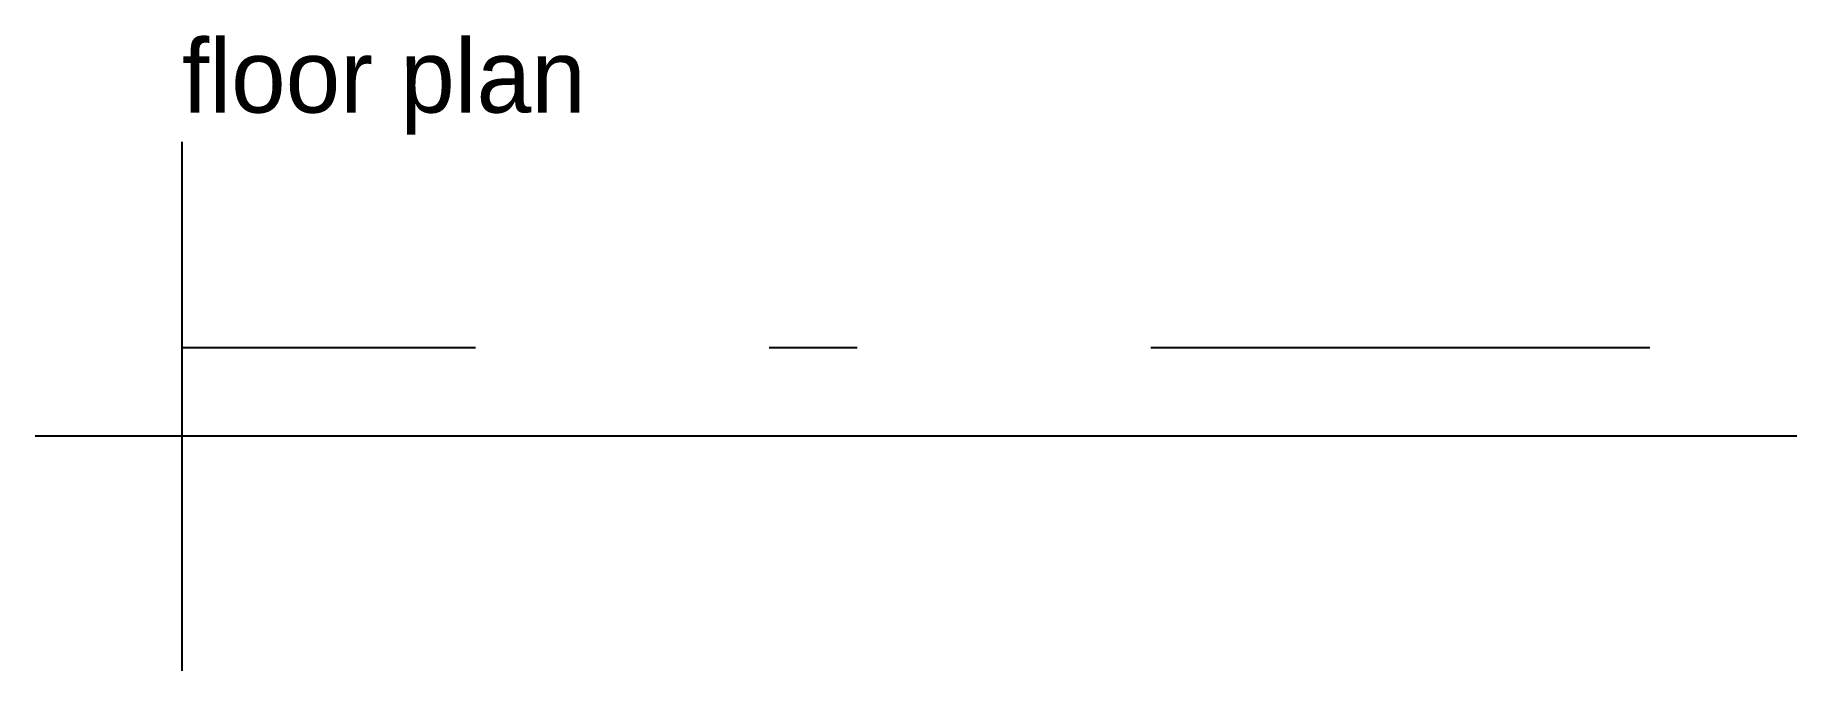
# Model space of a CAD drawing. Header units: metres. Extents: x -500 to 5500, y -800 to 1363.
import ezdxf

# ---------------------------------------------------------------- set-up
doc = ezdxf.new("R2010")
doc.units = ezdxf.units.M

msp = doc.modelspace()

# ---------------------------------------------------------------- linework, layer by layer
at = {"layer": 'A-GRID'}
for p, q in [((0, -800), (0, 1000)), ((-500, 0), (5500, 0))]:
    msp.add_line(p, q, dxfattribs=at)
at = {"layer": 'A-WALL'}
for p, q in [((0, 300), (1000, 300)), ((2000, 300), (2300, 300)), ((3300, 300), (5000, 300)), ((0, 0), (1000, 0)), ((2000, 0), (2300, 0)), ((3300, 0), (5000, 0))]:
    msp.add_line(p, q, dxfattribs=at)

# ---------------------------------------------------------------- texts
at = {"layer": 'A-TEXT'}
msp.add_text('floor plan', height=250, dxfattribs=at).set_placement((0, 1100))

doc.saveas('drawing.dxf')
